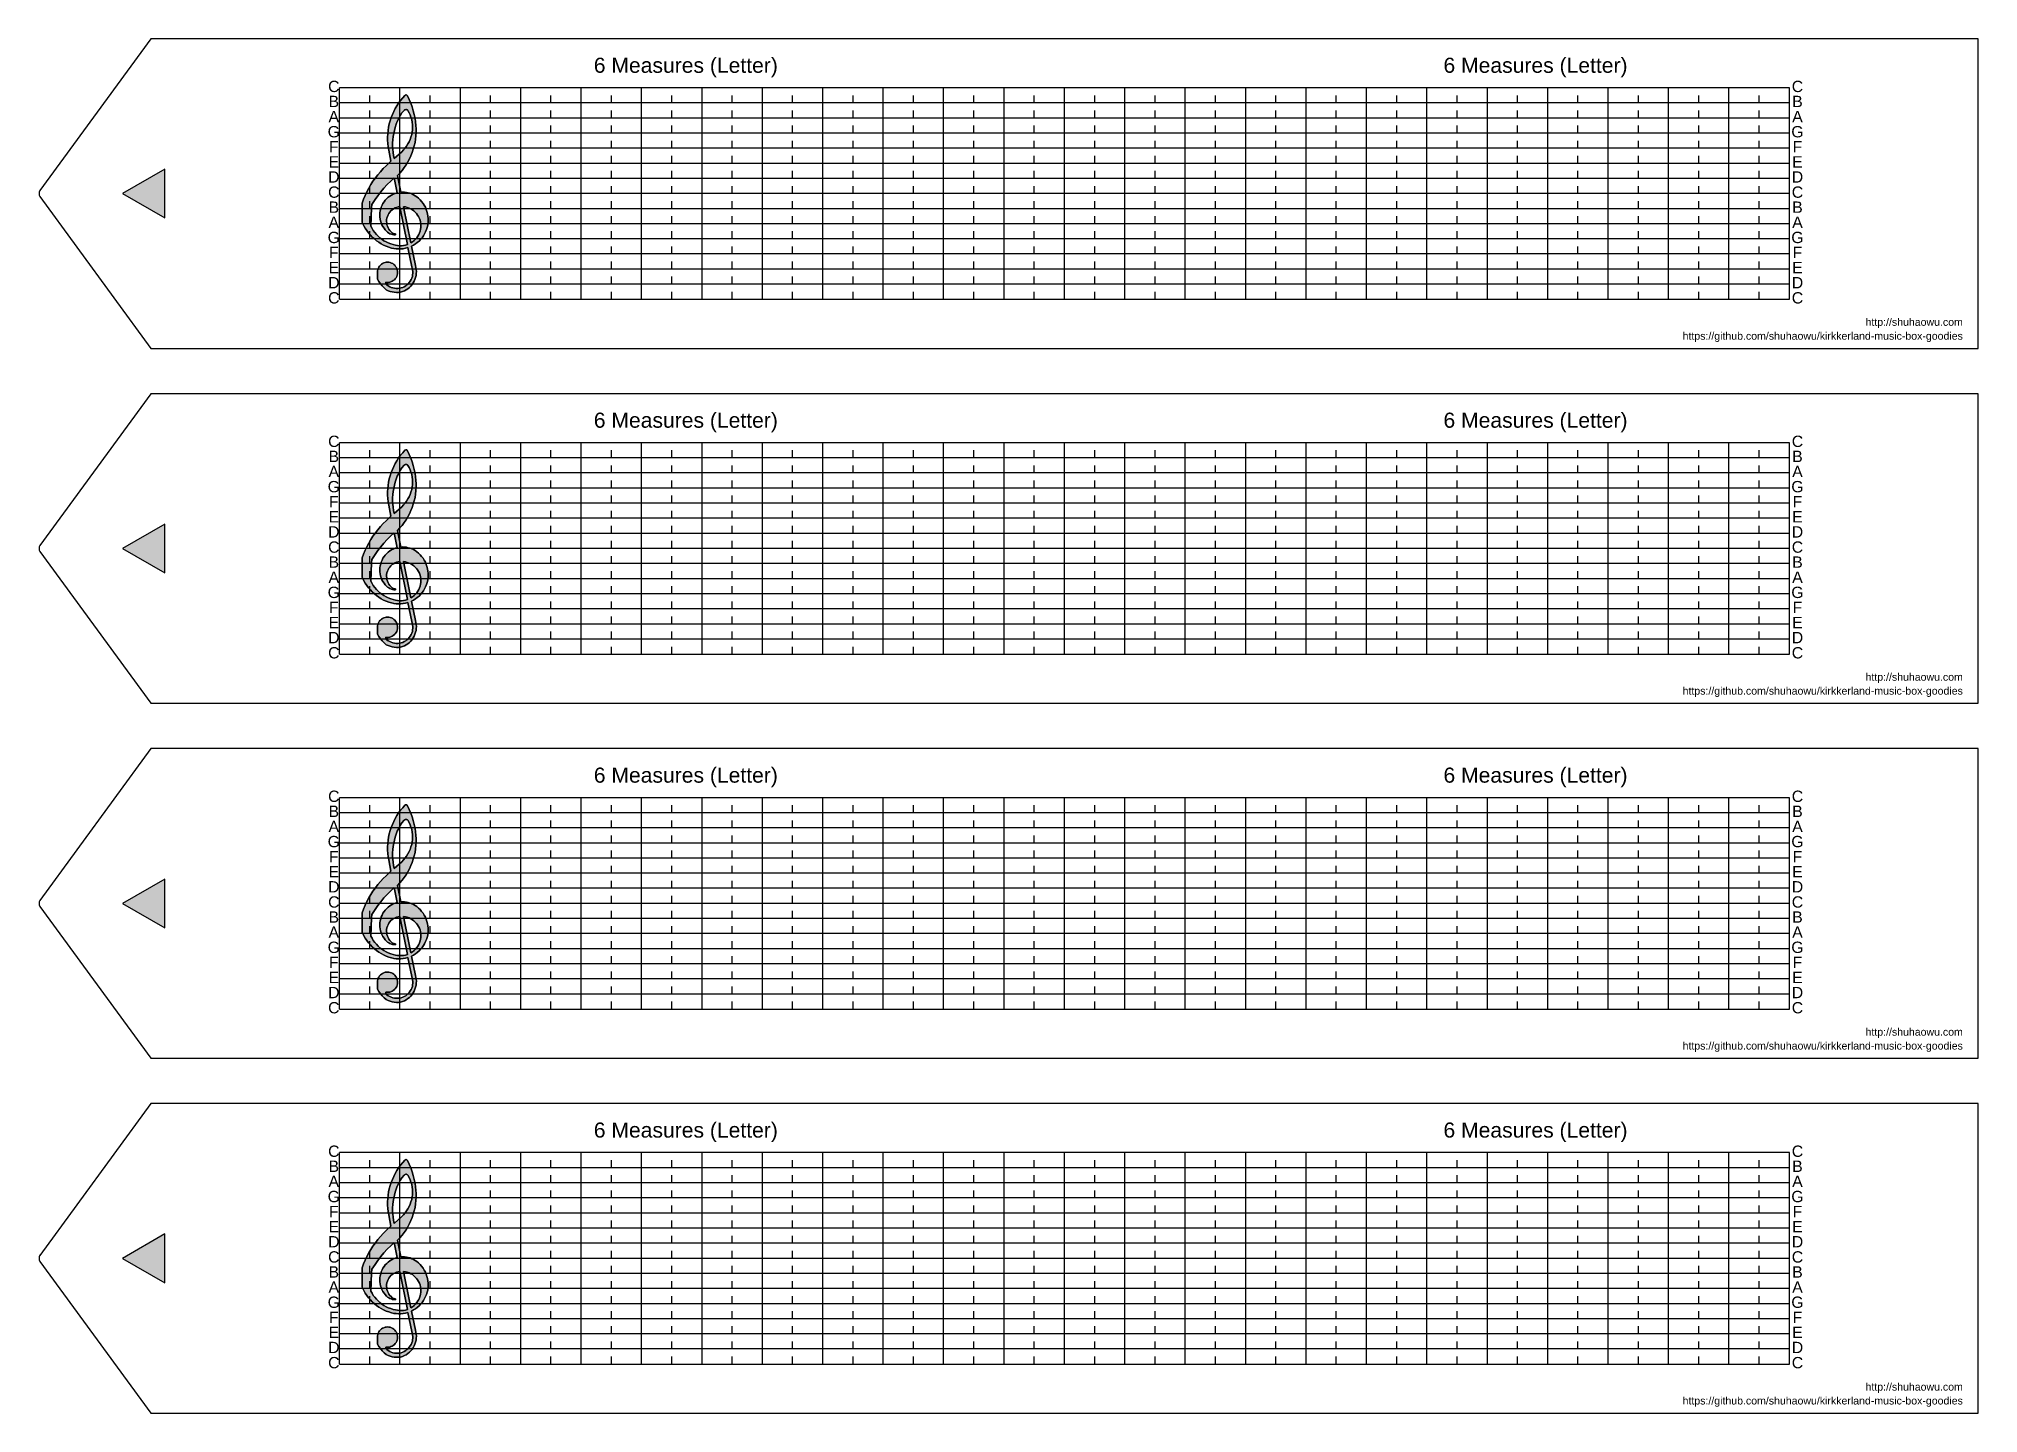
# Model space of a CAD drawing. Header units: inches. Extents: x 13 to 38.7, y 26.3 to 44.5.
import ezdxf

# ---------------------------------------------------------------- set-up
doc = ezdxf.new("R2010")
doc.units = ezdxf.units.IN
doc.header["$LTSCALE"] = 0.7
doc.header["$MEASUREMENT"] = 0
doc.linetypes.add('HIDDEN2', pattern=[0.1875, 0.125, -0.0625])
for name, color, linetype in [('8th Notes', 7, 'HIDDEN2'), ('Cleft', 7, 'Continuous'), ('Horizontal Lines', 7, 'Continuous'), ('Labels', 7, 'Continuous'), ('Quarter Notes', 7, 'Continuous')]:
    doc.layers.add(name, color=color, linetype=linetype)
doc.styles.get("Standard").update_dxf_attribs({"font": 'arial.ttf'})

# ---------------------------------------------------------------- blocks, each defined once
blk = doc.blocks.new('*U2')
at = {"layer": 'Cleft'}
h = blk.add_hatch(color=256, dxfattribs=at)
h.dxf.hatch_style = 1
h.paths.add_polyline_path([(-8.025, 0.02), (-8.05, 0.019), (-8.093, 0.239), (-8.062, 0.272), (-8.032, 0.306), (-8.005, 0.343), (-7.979, 0.38), (-7.955, 0.419), (-7.934, 0.46), (-7.914, 0.501), (-7.897, 0.543), (-7.883, 0.587), (-7.87, 0.631), (-7.86, 0.675), (-7.853, 0.721), (-7.848, 0.766), (-7.845, 0.812), (-7.845, 0.857), (-7.848, 0.903), (-7.853, 0.948), (-7.86, 0.993), (-7.871, 1.045), (-7.884, 1.097), (-7.9, 1.147), (-7.918, 1.197), (-7.938, 1.246), (-7.96, 1.294), (-7.964, 1.3), (-7.969, 1.305), (-7.976, 1.307), (-7.983, 1.307), (-7.989, 1.304), (-7.995, 1.3), (-8.024, 1.268), (-8.052, 1.234), (-8.078, 1.199), (-8.102, 1.163), (-8.124, 1.125), (-8.143, 1.086), (-8.161, 1.046), (-8.177, 1.006), (-8.19, 0.964), (-8.201, 0.922), (-8.21, 0.879), (-8.217, 0.836), (-8.221, 0.793), (-8.223, 0.749), (-8.223, 0.705), (-8.22, 0.662), (-8.215, 0.619), (-8.208, 0.576), (-8.179, 0.428), (-8.244, 0.367), (-8.282, 0.33), (-8.319, 0.29), (-8.353, 0.249), (-8.386, 0.207), (-8.418, 0.163), (-8.447, 0.118), (-8.473, 0.072), (-8.499, 0.024), (-8.521, -0.024), (-8.542, -0.074), (-8.56, -0.125), (-8.56, -0.381), (-8.537, -0.427), (-8.519, -0.46), (-8.498, -0.491), (-8.476, -0.521), (-8.452, -0.549), (-8.427, -0.576), (-8.399, -0.601), (-8.37, -0.624), (-8.34, -0.645), (-8.308, -0.665), (-8.276, -0.682), (-8.242, -0.697), (-8.207, -0.71), (-8.171, -0.721), (-8.141, -0.728), (-8.11, -0.732), (-8.078, -0.734), (-8.047, -0.734), (-8.016, -0.73), (-7.985, -0.724), (-7.954, -0.716), (-7.905, -0.968), (-7.898, -0.989), (-7.893, -1.011), (-7.89, -1.033), (-7.89, -1.055), (-7.892, -1.077), (-7.896, -1.098), (-7.903, -1.12), (-7.912, -1.14), (-7.923, -1.159), (-7.936, -1.178), (-7.95, -1.194), (-7.967, -1.209), (-7.984, -1.222), (-8.004, -1.233), (-8.024, -1.243), (-8.045, -1.249), (-8.067, -1.254), (-8.089, -1.256), (-8.111, -1.256), (-8.133, -1.254), (-8.155, -1.249), (-8.176, -1.242), (-8.196, -1.233), (-8.215, -1.222), (-8.233, -1.209), (-8.249, -1.193), (-8.249, -1.175), (-8.232, -1.177), (-8.214, -1.177), (-8.196, -1.174), (-8.18, -1.169), (-8.163, -1.162), (-8.148, -1.153), (-8.134, -1.141), (-8.122, -1.129), (-8.112, -1.114), (-8.103, -1.098), (-8.097, -1.082), (-8.093, -1.065), (-8.091, -1.047), (-8.092, -1.029), (-8.095, -1.012), (-8.1, -0.995), (-8.107, -0.979), (-8.117, -0.964), (-8.128, -0.95), (-8.141, -0.938), (-8.156, -0.928), (-8.172, -0.92), (-8.188, -0.913), (-8.206, -0.91), (-8.223, -0.908), (-8.241, -0.909), (-8.258, -0.912), (-8.275, -0.918), (-8.291, -0.926), (-8.306, -0.935), (-8.319, -0.947), (-8.331, -0.96), (-8.341, -0.975), (-8.349, -0.991), (-8.355, -1.007), (-8.358, -1.025), (-8.359, -1.043), (-8.359, -1.135), (-8.34, -1.166), (-8.319, -1.195), (-8.295, -1.223), (-8.27, -1.249), (-8.243, -1.274), (-8.217, -1.286), (-8.191, -1.295), (-8.163, -1.302), (-8.136, -1.307), (-8.107, -1.31), (-8.079, -1.31), (-8.051, -1.307), (-8.026, -1.299), (-8.001, -1.288), (-7.978, -1.276), (-7.956, -1.261), (-7.935, -1.244), (-7.916, -1.226), (-7.9, -1.205), (-7.884, -1.183), (-7.872, -1.16), (-7.861, -1.136), (-7.853, -1.11), (-7.847, -1.084), (-7.844, -1.058), (-7.843, -1.031), (-7.844, -1.005), (-7.849, -0.979), (-7.855, -0.953), (-7.906, -0.697), (-7.88, -0.683), (-7.854, -0.667), (-7.83, -0.649), (-7.807, -0.629), (-7.786, -0.607), (-7.766, -0.584), (-7.749, -0.559), (-7.733, -0.533), (-7.72, -0.506), (-7.708, -0.478), (-7.699, -0.449), (-7.693, -0.419), (-7.688, -0.389), (-7.686, -0.359), (-7.687, -0.328), (-7.689, -0.298), (-7.695, -0.268), (-7.702, -0.239), (-7.712, -0.21), (-7.724, -0.182), (-7.738, -0.155), (-7.754, -0.13), (-7.773, -0.105), (-7.793, -0.082), (-7.815, -0.061), (-7.838, -0.042), (-7.858, -0.028), (-7.88, -0.015), (-7.903, -0.004), (-7.926, 0.005), (-7.95, 0.011), (-7.975, 0.016), (-8, 0.019)])
h.paths.add_polyline_path([(-8.011, -0.174), (-7.987, -0.177), (-7.963, -0.184), (-7.94, -0.192), (-7.917, -0.203), (-7.896, -0.215), (-7.876, -0.23), (-7.858, -0.247), (-7.841, -0.265), (-7.827, -0.284), (-7.814, -0.305), (-7.803, -0.328), (-7.794, -0.351), (-7.788, -0.375), (-7.784, -0.399), (-7.783, -0.424), (-7.783, -0.449), (-7.786, -0.473), (-7.792, -0.497), (-7.8, -0.521), (-7.81, -0.543), (-7.822, -0.564), (-7.836, -0.585), (-7.853, -0.605), (-7.872, -0.623), (-7.893, -0.64), (-7.915, -0.654)], flags=16)
h.paths.add_polyline_path([(-8.061, -0.174), (-7.962, -0.676), (-7.988, -0.684), (-8.014, -0.689), (-8.041, -0.691), (-8.068, -0.691), (-8.094, -0.688), (-8.12, -0.683), (-8.152, -0.675), (-8.183, -0.666), (-8.214, -0.654), (-8.243, -0.64), (-8.272, -0.624), (-8.299, -0.606), (-8.325, -0.586), (-8.349, -0.564), (-8.372, -0.541), (-8.394, -0.516), (-8.413, -0.49), (-8.43, -0.462), (-8.446, -0.433), (-8.438, -0.191), (-8.432, -0.145), (-8.388, -0.08), (-8.352, -0.028), (-8.313, 0.023), (-8.272, 0.072), (-8.228, 0.12), (-8.183, 0.166), (-8.136, 0.209), (-8.097, 0.011), (-8.123, 0.003), (-8.148, -0.007), (-8.172, -0.019), (-8.194, -0.033), (-8.215, -0.049), (-8.235, -0.067), (-8.254, -0.087), (-8.27, -0.108), (-8.285, -0.13), (-8.297, -0.154), (-8.307, -0.179), (-8.315, -0.204), (-8.321, -0.23), (-8.325, -0.257), (-8.326, -0.283), (-8.325, -0.31), (-8.322, -0.337), (-8.316, -0.363), (-8.308, -0.388), (-8.298, -0.413), (-8.285, -0.437), (-8.271, -0.459), (-8.255, -0.48), (-8.237, -0.5), (-8.223, -0.512), (-8.208, -0.523), (-8.192, -0.531), (-8.174, -0.538), (-8.157, -0.543), (-8.139, -0.546), (-8.121, -0.547), (-8.121, -0.535), (-8.142, -0.531), (-8.154, -0.526), (-8.162, -0.521), (-8.178, -0.507), (-8.193, -0.49), (-8.206, -0.473), (-8.218, -0.453), (-8.226, -0.433), (-8.233, -0.412), (-8.236, -0.39), (-8.238, -0.367), (-8.237, -0.345), (-8.233, -0.324), (-8.226, -0.302), (-8.218, -0.282), (-8.207, -0.262), (-8.194, -0.245), (-8.179, -0.228), (-8.163, -0.214), (-8.144, -0.201), (-8.125, -0.191), (-8.104, -0.183), (-8.083, -0.177)], flags=16)
h.paths.add_polyline_path([(-8.137, 0.463), (-8.145, 0.504), (-8.152, 0.546), (-8.155, 0.588), (-8.157, 0.629), (-8.157, 0.671), (-8.155, 0.713), (-8.15, 0.755), (-8.143, 0.796), (-8.134, 0.837), (-8.123, 0.877), (-8.11, 0.917), (-8.095, 0.956), (-8.077, 0.994), (-8.058, 1.031), (-8.037, 1.067), (-8, 1.107), (-7.987, 1.113), (-7.971, 1.113), (-7.956, 1.104), (-7.938, 1.071), (-7.925, 1.041), (-7.914, 1.01), (-7.905, 0.978), (-7.898, 0.945), (-7.895, 0.912), (-7.893, 0.879), (-7.895, 0.846), (-7.898, 0.812), (-7.905, 0.78), (-7.914, 0.748), (-7.925, 0.716), (-7.938, 0.686), (-7.954, 0.657), (-7.972, 0.628), (-7.992, 0.602), (-8.014, 0.577), (-8.037, 0.553)], flags=16)
at = {"layer": 'Labels'}
h = blk.add_hatch(color=256, dxfattribs=at)
h.dxf.hatch_style = 1
h.paths.add_polyline_path([(-11.173, 0.323), (-11.733, 0), (-11.173, -0.323)])
for p, q in [((-11.36, 2.05), (-12.83, 0.04)), ((12.84, 2.05), (-11.36, 2.05)), ((12.84, -2.05), (12.84, 2.05)), ((-12.83, -0.04), (-11.36, -2.05)), ((-11.36, -2.05), (12.84, -2.05))]:
    blk.add_line(p, q)
blk.add_arc((-12.751, 0), 0.0889, 153, 207)
at = {"layer": '8th Notes'}
for p, q in [((-8.46, -1.4), (-8.46, 1.4)), ((-7.66, -1.4), (-7.66, 1.4)), ((-6.86, -1.4), (-6.86, 1.4)), ((-6.06, -1.4), (-6.06, 1.4)), ((-5.26, -1.4), (-5.26, 1.4)), ((-4.46, -1.4), (-4.46, 1.4)), ((-3.66, -1.4), (-3.66, 1.4)), ((-2.86, -1.4), (-2.86, 1.4)), ((-2.06, -1.4), (-2.06, 1.4)), ((-1.26, -1.4), (-1.26, 1.4)), ((-0.46, -1.4), (-0.46, 1.4)), ((0.34, -1.4), (0.34, 1.4)), ((1.14, -1.4), (1.14, 1.4)), ((1.94, -1.4), (1.94, 1.4)), ((2.74, -1.4), (2.74, 1.4)), ((3.54, -1.4), (3.54, 1.4)), ((4.34, -1.4), (4.34, 1.4)), ((5.14, -1.4), (5.14, 1.4)), ((5.94, -1.4), (5.94, 1.4)), ((6.74, -1.4), (6.74, 1.4)), ((6.74, -1.4), (6.74, 1.4)), ((7.54, -1.4), (7.54, 1.4)), ((8.34, -1.4), (8.34, 1.4)), ((9.14, -1.4), (9.14, 1.4)), ((9.94, -1.4), (9.94, 1.4))]:
    blk.add_line(p, q, dxfattribs=at)
at = {"layer": 'Cleft', "flags": 128}
for points in [[(-7.96, 1.294), (-7.964, 1.3), (-7.969, 1.305), (-7.976, 1.307), (-7.983, 1.307), (-7.989, 1.304), (-7.995, 1.3), (-8.024, 1.268), (-8.052, 1.234), (-8.078, 1.199), (-8.102, 1.163), (-8.124, 1.125), (-8.143, 1.086), (-8.161, 1.046), (-8.177, 1.006), (-8.19, 0.964), (-8.201, 0.922), (-8.21, 0.879), (-8.217, 0.836), (-8.221, 0.793), (-8.223, 0.749), (-8.223, 0.705), (-8.22, 0.662), (-8.215, 0.619), (-8.208, 0.576), (-8.179, 0.428), (-8.244, 0.367), (-8.282, 0.33), (-8.319, 0.29), (-8.353, 0.249), (-8.386, 0.207), (-8.418, 0.163), (-8.447, 0.118), (-8.473, 0.072), (-8.499, 0.024), (-8.521, -0.024), (-8.542, -0.074), (-8.56, -0.125), (-8.56, -0.381), (-8.537, -0.427), (-8.519, -0.46), (-8.498, -0.491), (-8.476, -0.521), (-8.452, -0.549), (-8.427, -0.576), (-8.399, -0.601), (-8.37, -0.624), (-8.34, -0.645), (-8.308, -0.665), (-8.276, -0.682), (-8.242, -0.697), (-8.207, -0.71), (-8.171, -0.721), (-8.141, -0.728), (-8.11, -0.732), (-8.078, -0.734), (-8.047, -0.734), (-8.016, -0.73), (-7.985, -0.724), (-7.954, -0.716), (-7.905, -0.968), (-7.954, -0.716), (-7.985, -0.724), (-8.016, -0.73), (-8.047, -0.734), (-8.078, -0.734), (-8.11, -0.732), (-8.141, -0.728), (-8.171, -0.721), (-8.207, -0.71), (-8.242, -0.697), (-8.276, -0.682), (-8.308, -0.665), (-8.34, -0.645), (-8.37, -0.624), (-8.399, -0.601), (-8.427, -0.576), (-8.452, -0.549), (-8.476, -0.521), (-8.498, -0.491), (-8.519, -0.46), (-8.537, -0.427), (-8.56, -0.381), (-8.56, -0.125), (-8.542, -0.074), (-8.521, -0.024), (-8.499, 0.024), (-8.473, 0.072), (-8.447, 0.118), (-8.418, 0.163), (-8.386, 0.207), (-8.353, 0.249), (-8.319, 0.29), (-8.282, 0.33), (-8.244, 0.367), (-8.179, 0.428), (-8.208, 0.576), (-8.215, 0.619), (-8.22, 0.662), (-8.223, 0.705), (-8.223, 0.749), (-8.221, 0.793), (-8.217, 0.836), (-8.21, 0.879), (-8.201, 0.922), (-8.19, 0.964), (-8.177, 1.006), (-8.161, 1.046), (-8.143, 1.086), (-8.124, 1.125), (-8.102, 1.163), (-8.078, 1.199), (-8.052, 1.234), (-8.024, 1.268), (-7.995, 1.3), (-7.989, 1.304), (-7.983, 1.307), (-7.976, 1.307), (-7.969, 1.305), (-7.964, 1.3), (-7.96, 1.294), (-7.938, 1.246), (-7.918, 1.197), (-7.9, 1.147), (-7.884, 1.097), (-7.871, 1.045), (-7.86, 0.993), (-7.853, 0.948), (-7.848, 0.903), (-7.845, 0.857), (-7.845, 0.812), (-7.848, 0.766), (-7.853, 0.721), (-7.86, 0.675), (-7.87, 0.631), (-7.883, 0.587), (-7.897, 0.543), (-7.914, 0.501), (-7.934, 0.46), (-7.955, 0.419), (-7.979, 0.38), (-8.005, 0.343), (-8.032, 0.306), (-8.062, 0.272), (-8.093, 0.239), (-8.05, 0.019), (-8.025, 0.02), (-8, 0.019), (-7.975, 0.016), (-7.95, 0.011), (-7.926, 0.005), (-7.903, -0.004), (-7.88, -0.015), (-7.858, -0.028), (-7.838, -0.042), (-7.815, -0.061), (-7.793, -0.082), (-7.773, -0.105), (-7.754, -0.13), (-7.738, -0.155), (-7.724, -0.182), (-7.712, -0.21), (-7.702, -0.239), (-7.695, -0.268), (-7.689, -0.298), (-7.687, -0.328), (-7.686, -0.359), (-7.688, -0.389), (-7.693, -0.419), (-7.699, -0.449), (-7.708, -0.478), (-7.72, -0.506), (-7.733, -0.533), (-7.749, -0.559), (-7.766, -0.584), (-7.786, -0.607), (-7.807, -0.629), (-7.83, -0.649), (-7.854, -0.667), (-7.88, -0.683), (-7.906, -0.697), (-7.855, -0.953), (-7.849, -0.979), (-7.844, -1.005), (-7.843, -1.031), (-7.844, -1.058), (-7.847, -1.084), (-7.853, -1.11), (-7.861, -1.136), (-7.872, -1.16), (-7.884, -1.183), (-7.9, -1.205), (-7.916, -1.226), (-7.935, -1.244), (-7.956, -1.261), (-7.978, -1.276), (-8.001, -1.288), (-8.026, -1.299), (-8.051, -1.307), (-8.079, -1.31), (-8.107, -1.31), (-8.136, -1.307), (-8.163, -1.302), (-8.191, -1.295), (-8.217, -1.286), (-8.243, -1.274), (-8.27, -1.249), (-8.295, -1.223), (-8.319, -1.195), (-8.34, -1.166), (-8.359, -1.135), (-8.359, -1.043), (-8.358, -1.025), (-8.355, -1.007), (-8.349, -0.991), (-8.341, -0.975), (-8.331, -0.96), (-8.319, -0.947), (-8.306, -0.935), (-8.291, -0.926), (-8.275, -0.918), (-8.258, -0.912), (-8.241, -0.909), (-8.223, -0.908), (-8.206, -0.91), (-8.188, -0.913), (-8.172, -0.92), (-8.156, -0.928), (-8.141, -0.938), (-8.128, -0.95), (-8.117, -0.964), (-8.107, -0.979), (-8.1, -0.995), (-8.095, -1.012), (-8.092, -1.029), (-8.091, -1.047), (-8.093, -1.065), (-8.097, -1.082), (-8.103, -1.098), (-8.112, -1.114), (-8.122, -1.129), (-8.134, -1.141), (-8.148, -1.153), (-8.163, -1.162), (-8.18, -1.169), (-8.196, -1.174), (-8.214, -1.177), (-8.232, -1.177), (-8.249, -1.175), (-8.249, -1.193), (-8.233, -1.209), (-8.215, -1.222), (-8.196, -1.233), (-8.176, -1.242), (-8.155, -1.249), (-8.133, -1.254), (-8.111, -1.256), (-8.089, -1.256), (-8.067, -1.254), (-8.045, -1.249), (-8.024, -1.243), (-8.004, -1.233), (-7.984, -1.222), (-7.967, -1.209), (-7.95, -1.194), (-7.936, -1.178), (-7.923, -1.159), (-7.912, -1.14), (-7.903, -1.12), (-7.896, -1.098), (-7.892, -1.077), (-7.89, -1.055), (-7.89, -1.033), (-7.893, -1.011), (-7.898, -0.989), (-7.905, -0.968), (-7.898, -0.989), (-7.893, -1.011), (-7.89, -1.033), (-7.89, -1.055), (-7.892, -1.077), (-7.896, -1.098), (-7.903, -1.12), (-7.912, -1.14), (-7.923, -1.159), (-7.936, -1.178), (-7.95, -1.194), (-7.967, -1.209), (-7.984, -1.222), (-8.004, -1.233), (-8.024, -1.243), (-8.045, -1.249), (-8.067, -1.254), (-8.089, -1.256), (-8.111, -1.256), (-8.133, -1.254), (-8.155, -1.249), (-8.176, -1.242), (-8.196, -1.233), (-8.215, -1.222), (-8.233, -1.209), (-8.249, -1.193), (-8.249, -1.175), (-8.232, -1.177), (-8.214, -1.177), (-8.196, -1.174), (-8.18, -1.169), (-8.163, -1.162), (-8.148, -1.153), (-8.134, -1.141), (-8.122, -1.129), (-8.112, -1.114), (-8.103, -1.098), (-8.097, -1.082), (-8.093, -1.065), (-8.091, -1.047), (-8.092, -1.029), (-8.095, -1.012), (-8.1, -0.995), (-8.107, -0.979), (-8.117, -0.964), (-8.128, -0.95), (-8.141, -0.938), (-8.156, -0.928), (-8.172, -0.92), (-8.188, -0.913), (-8.206, -0.91), (-8.223, -0.908), (-8.241, -0.909), (-8.258, -0.912), (-8.275, -0.918), (-8.291, -0.926), (-8.306, -0.935), (-8.319, -0.947), (-8.331, -0.96), (-8.341, -0.975), (-8.349, -0.991), (-8.355, -1.007), (-8.358, -1.025), (-8.359, -1.043), (-8.359, -1.135), (-8.34, -1.166), (-8.319, -1.195), (-8.295, -1.223), (-8.27, -1.249), (-8.243, -1.274), (-8.217, -1.286), (-8.191, -1.295), (-8.163, -1.302), (-8.136, -1.307), (-8.107, -1.31), (-8.079, -1.31), (-8.051, -1.307), (-8.026, -1.299), (-8.001, -1.288), (-7.978, -1.276), (-7.956, -1.261), (-7.935, -1.244), (-7.916, -1.226), (-7.9, -1.205), (-7.884, -1.183), (-7.872, -1.16), (-7.861, -1.136), (-7.853, -1.11), (-7.847, -1.084), (-7.844, -1.058), (-7.843, -1.031), (-7.844, -1.005), (-7.849, -0.979), (-7.855, -0.953), (-7.906, -0.697), (-7.88, -0.683), (-7.854, -0.667), (-7.83, -0.649), (-7.807, -0.629), (-7.786, -0.607), (-7.766, -0.584), (-7.749, -0.559), (-7.733, -0.533), (-7.72, -0.506), (-7.708, -0.478), (-7.699, -0.449), (-7.693, -0.419), (-7.688, -0.389), (-7.686, -0.359), (-7.687, -0.328), (-7.689, -0.298), (-7.695, -0.268), (-7.702, -0.239), (-7.712, -0.21), (-7.724, -0.182), (-7.738, -0.155), (-7.754, -0.13), (-7.773, -0.105), (-7.793, -0.082), (-7.815, -0.061), (-7.838, -0.042), (-7.858, -0.028), (-7.88, -0.015), (-7.903, -0.004), (-7.926, 0.005), (-7.95, 0.011), (-7.975, 0.016), (-8, 0.019), (-8.025, 0.02), (-8.05, 0.019), (-8.093, 0.239), (-8.062, 0.272), (-8.032, 0.306), (-8.005, 0.343), (-7.979, 0.38), (-7.955, 0.419), (-7.934, 0.46), (-7.914, 0.501), (-7.897, 0.543), (-7.883, 0.587), (-7.87, 0.631), (-7.86, 0.675), (-7.853, 0.721), (-7.848, 0.766), (-7.845, 0.812), (-7.845, 0.857), (-7.848, 0.903), (-7.853, 0.948), (-7.86, 0.993), (-7.871, 1.045), (-7.884, 1.097), (-7.9, 1.147), (-7.918, 1.197), (-7.938, 1.246)], [(-8.037, 0.553), (-8.014, 0.577), (-7.992, 0.602), (-7.972, 0.628), (-7.954, 0.657), (-7.938, 0.686), (-7.925, 0.716), (-7.914, 0.748), (-7.905, 0.78), (-7.898, 0.812), (-7.895, 0.846), (-7.893, 0.879), (-7.895, 0.912), (-7.898, 0.945), (-7.905, 0.978), (-7.914, 1.01), (-7.925, 1.041), (-7.938, 1.071), (-7.954, 1.101), (-7.96, 1.107), (-7.967, 1.111), (-7.975, 1.113), (-7.983, 1.113), (-7.991, 1.111), (-7.999, 1.107), (-8.005, 1.102), (-8.037, 1.067), (-8.058, 1.031), (-8.077, 0.994), (-8.095, 0.956), (-8.11, 0.917), (-8.123, 0.877), (-8.134, 0.837), (-8.143, 0.796), (-8.15, 0.755), (-8.155, 0.713), (-8.157, 0.671), (-8.157, 0.629), (-8.155, 0.588), (-8.152, 0.546), (-8.145, 0.504), (-8.137, 0.463)], [(-8.037, 0.553), (-8.137, 0.463), (-8.145, 0.504), (-8.152, 0.546), (-8.155, 0.588), (-8.157, 0.629), (-8.157, 0.671), (-8.155, 0.713), (-8.15, 0.755), (-8.143, 0.796), (-8.134, 0.837), (-8.123, 0.877), (-8.11, 0.917), (-8.095, 0.956), (-8.077, 0.994), (-8.058, 1.031), (-8.037, 1.067), (-8.005, 1.102), (-7.999, 1.107), (-7.991, 1.111), (-7.983, 1.113), (-7.975, 1.113), (-7.967, 1.111), (-7.96, 1.107), (-7.954, 1.101), (-7.938, 1.071), (-7.925, 1.041), (-7.914, 1.01), (-7.905, 0.978), (-7.898, 0.945), (-7.895, 0.912), (-7.893, 0.879), (-7.895, 0.846), (-7.898, 0.812), (-7.905, 0.78), (-7.914, 0.748), (-7.925, 0.716), (-7.938, 0.686), (-7.954, 0.657), (-7.972, 0.628), (-7.992, 0.602), (-8.014, 0.577)], [(-8.388, -0.08), (-8.352, -0.028), (-8.313, 0.023), (-8.272, 0.072), (-8.228, 0.12), (-8.183, 0.166), (-8.136, 0.209), (-8.183, 0.166), (-8.228, 0.12), (-8.272, 0.072), (-8.313, 0.023), (-8.352, -0.028)], [(-8.097, 0.011), (-8.123, 0.003), (-8.148, -0.007), (-8.172, -0.019), (-8.194, -0.033), (-8.215, -0.049), (-8.235, -0.067), (-8.254, -0.087), (-8.27, -0.108), (-8.285, -0.13), (-8.297, -0.154), (-8.307, -0.179), (-8.315, -0.204), (-8.321, -0.23), (-8.325, -0.257), (-8.326, -0.283), (-8.325, -0.31), (-8.322, -0.337), (-8.316, -0.363), (-8.308, -0.388), (-8.298, -0.413), (-8.285, -0.437), (-8.271, -0.459), (-8.255, -0.48), (-8.237, -0.5), (-8.223, -0.512), (-8.208, -0.523), (-8.192, -0.531), (-8.174, -0.538), (-8.157, -0.543), (-8.139, -0.546), (-8.121, -0.547), (-8.121, -0.535), (-8.136, -0.532), (-8.121, -0.535), (-8.121, -0.547), (-8.139, -0.546), (-8.157, -0.543), (-8.174, -0.538), (-8.192, -0.531), (-8.208, -0.523), (-8.223, -0.512), (-8.237, -0.5), (-8.255, -0.48), (-8.271, -0.459), (-8.285, -0.437), (-8.298, -0.413), (-8.308, -0.388), (-8.316, -0.363), (-8.322, -0.337), (-8.325, -0.31), (-8.326, -0.283), (-8.325, -0.257), (-8.321, -0.23), (-8.315, -0.204), (-8.307, -0.179), (-8.297, -0.154), (-8.285, -0.13), (-8.27, -0.108), (-8.254, -0.087), (-8.235, -0.067), (-8.215, -0.049), (-8.194, -0.033), (-8.172, -0.019), (-8.148, -0.007), (-8.123, 0.003), (-8.097, 0.011), (-8.136, 0.209)], [(-8.388, -0.08), (-8.432, -0.145), (-8.438, -0.191), (-8.446, -0.433), (-8.43, -0.462), (-8.413, -0.49), (-8.394, -0.516), (-8.372, -0.541), (-8.349, -0.564), (-8.325, -0.586), (-8.299, -0.606), (-8.272, -0.624), (-8.243, -0.64), (-8.214, -0.654), (-8.183, -0.666), (-8.152, -0.675), (-8.12, -0.683), (-8.094, -0.688), (-8.068, -0.691), (-8.041, -0.691), (-8.014, -0.689), (-7.988, -0.684), (-7.962, -0.676), (-8.061, -0.174), (-8.083, -0.177), (-8.104, -0.183), (-8.125, -0.191), (-8.144, -0.201), (-8.163, -0.214), (-8.179, -0.228), (-8.194, -0.245), (-8.207, -0.262), (-8.218, -0.282), (-8.226, -0.302), (-8.233, -0.324), (-8.237, -0.345), (-8.238, -0.367), (-8.236, -0.39), (-8.233, -0.412), (-8.226, -0.433), (-8.218, -0.453), (-8.206, -0.473), (-8.193, -0.49), (-8.178, -0.507), (-8.162, -0.521), (-8.178, -0.507), (-8.193, -0.49), (-8.206, -0.473), (-8.218, -0.453), (-8.226, -0.433), (-8.233, -0.412), (-8.236, -0.39), (-8.238, -0.367), (-8.237, -0.345), (-8.233, -0.324), (-8.226, -0.302), (-8.218, -0.282), (-8.207, -0.262), (-8.194, -0.245), (-8.179, -0.228), (-8.163, -0.214), (-8.144, -0.201), (-8.125, -0.191), (-8.104, -0.183), (-8.083, -0.177), (-8.061, -0.174), (-7.962, -0.676), (-7.988, -0.684), (-8.014, -0.689), (-8.041, -0.691), (-8.068, -0.691), (-8.094, -0.688), (-8.12, -0.683), (-8.152, -0.675), (-8.183, -0.666), (-8.214, -0.654), (-8.243, -0.64), (-8.272, -0.624), (-8.299, -0.606), (-8.325, -0.586), (-8.349, -0.564), (-8.372, -0.541), (-8.394, -0.516), (-8.413, -0.49), (-8.43, -0.462), (-8.446, -0.433), (-8.438, -0.191), (-8.432, -0.145)], [(-8.011, -0.174), (-7.915, -0.654), (-8.011, -0.174), (-7.987, -0.177), (-7.963, -0.184), (-7.94, -0.192), (-7.917, -0.203), (-7.896, -0.215), (-7.876, -0.23), (-7.858, -0.247), (-7.841, -0.265), (-7.827, -0.284), (-7.814, -0.305), (-7.803, -0.328), (-7.794, -0.351), (-7.788, -0.375), (-7.784, -0.399), (-7.783, -0.424), (-7.783, -0.449), (-7.786, -0.473), (-7.792, -0.497), (-7.8, -0.521), (-7.81, -0.543), (-7.822, -0.564), (-7.836, -0.585), (-7.822, -0.564), (-7.81, -0.543), (-7.8, -0.521), (-7.792, -0.497), (-7.786, -0.473), (-7.783, -0.449), (-7.783, -0.424), (-7.784, -0.399), (-7.788, -0.375), (-7.794, -0.351), (-7.803, -0.328), (-7.814, -0.305), (-7.827, -0.284), (-7.841, -0.265), (-7.858, -0.247), (-7.876, -0.23), (-7.896, -0.215), (-7.917, -0.203), (-7.94, -0.192), (-7.963, -0.184), (-7.987, -0.177)], [(-8.136, -0.532), (-8.145, -0.53), (-8.154, -0.526), (-8.162, -0.521), (-8.154, -0.526), (-8.145, -0.53)], [(-7.836, -0.585), (-7.853, -0.605), (-7.872, -0.623), (-7.893, -0.64), (-7.915, -0.654), (-7.893, -0.64), (-7.872, -0.623), (-7.853, -0.605)]]:
    blk.add_lwpolyline(points, close=True, dxfattribs=at)
at = {"layer": 'Horizontal Lines'}
for p, q in [((-8.86, -1.4), (-8.86, 1.4)), ((10.34, 1.4), (-8.86, 1.4)), ((1.54, -1.4), (1.54, 1.4)), ((3.14, -1.4), (3.14, 1.4)), ((3.94, -1.4), (3.94, 1.4)), ((4.74, -1.4), (4.74, 1.4)), ((6.34, -1.4), (6.34, 1.4)), ((7.14, -1.4), (7.14, 1.4)), ((7.94, -1.4), (7.94, 1.4)), ((9.54, -1.4), (9.54, 1.4)), ((10.34, -1.4), (10.34, 1.4)), ((10.34, 1.2), (-8.86, 1.2)), ((10.34, 1), (-8.86, 1)), ((10.34, 0.8), (-8.86, 0.8)), ((10.34, 0.6), (-8.86, 0.6)), ((10.34, 0.4), (-8.86, 0.4)), ((10.34, 0.2), (-8.86, 0.2)), ((10.34, 0), (-8.86, 0)), ((10.34, -0.2), (-8.86, -0.2)), ((10.34, -0.4), (-8.86, -0.4)), ((10.34, -0.6), (-8.86, -0.6)), ((10.34, -0.8), (-8.86, -0.8)), ((10.34, -1), (-8.86, -1)), ((10.34, -1.2), (-8.86, -1.2)), ((-8.86, -1.4), (10.34, -1.4))]:
    blk.add_line(p, q, dxfattribs=at)
at = {"layer": 'Labels'}
blk.add_lwpolyline([(-11.173, 0.323), (-11.733, 0), (-11.173, -0.323)], close=True, dxfattribs=at)
at = {"layer": 'Quarter Notes'}
for p, q in [((-8.06, -1.4), (-8.06, 1.4)), ((-7.26, -1.4), (-7.26, 1.4)), ((-6.46, -1.4), (-6.46, 1.4)), ((-5.66, -1.4), (-5.66, 1.4)), ((-4.86, -1.4), (-4.86, 1.4)), ((-4.06, -1.4), (-4.06, 1.4)), ((-3.26, -1.4), (-3.26, 1.4)), ((-2.46, -1.4), (-2.46, 1.4)), ((-1.66, -1.4), (-1.66, 1.4)), ((-0.86, -1.4), (-0.86, 1.4)), ((-0.06, -1.4), (-0.06, 1.4)), ((0.74, -1.4), (0.74, 1.4)), ((2.34, -1.4), (2.34, 1.4)), ((5.54, -1.4), (5.54, 1.4)), ((8.74, -1.4), (8.74, 1.4))]:
    blk.add_line(p, q, dxfattribs=at)
at = {"layer": 'Labels'}
for s, width, insert, char_height, attachment_point in [('\\A1;{\\H1x;6 Measures (Letter)}', 2.57725, (-5.493, 1.799), 0.2, 1), ('\\A1;{\\H1x;6 Measures (Letter)}', 2.57725, (5.759, 1.799), 0.2, 1), ('C', 0.15, (-8.936, 1.418), 0.15, 5), ('B', 0.15, (-8.936, 1.22), 0.15, 5), ('C', 0.15, (10.447, 1.418), 0.15, 5), ('B', 0.15, (10.447, 1.22), 0.15, 5), ('A', 0.15, (-8.936, 1.02), 0.15, 5), ('A', 0.15, (10.447, 1.02), 0.15, 5), ('G', 0.15, (-8.936, 0.818), 0.15, 5), ('G', 0.15, (10.447, 0.818), 0.15, 5), ('F', 0.15, (-8.936, 0.62), 0.15, 5), ('F', 0.15, (10.447, 0.62), 0.15, 5), ('D', 0.15, (-8.936, 0.22), 0.15, 5), ('E', 0.15, (-8.936, 0.42), 0.15, 5), ('D', 0.15, (10.447, 0.22), 0.15, 5), ('E', 0.15, (10.447, 0.42), 0.15, 5), ('C', 0.15, (-8.936, 0.018), 0.15, 5), ('C', 0.15, (10.447, 0.018), 0.15, 5), ('B', 0.15, (-8.936, -0.18), 0.15, 5), ('B', 0.15, (10.447, -0.18), 0.15, 5), ('G', 0.15, (-8.936, -0.582), 0.15, 5), ('A', 0.15, (-8.936, -0.38), 0.15, 5), ('G', 0.15, (10.447, -0.582), 0.15, 5), ('A', 0.15, (10.447, -0.38), 0.15, 5), ('F', 0.15, (-8.936, -0.78), 0.15, 5), ('F', 0.15, (10.447, -0.78), 0.15, 5), ('E', 0.15, (-8.936, -0.98), 0.15, 5), ('E', 0.15, (10.447, -0.98), 0.15, 5), ('D', 0.15, (-8.936, -1.18), 0.15, 5), ('D', 0.15, (10.447, -1.18), 0.15, 5), ('C', 0.15, (-8.936, -1.382), 0.15, 5), ('C', 0.15, (10.447, -1.382), 0.15, 5), ('http://shuhaowu.com', 1.16376, (12.637, -1.651), 0.1, 3), ('https://github.com/shuhaowu/kirkkerland-music-box-goodies', 1.16376, (12.637, -1.835), 0.1, 3)]:
    blk.add_mtext_dynamic_manual_height_columns(s, width=width, gutter_width=1, heights=[0], dxfattribs=dict(at, insert=insert, char_height=char_height, attachment_point=attachment_point))
blk = doc.blocks.new('*U3')
at = {"color": 0, "linetype": 'ByBlock', "lineweight": -2, "transparency": 16777216}
for p in [(0, 14.1), (0, 9.4), (0, 4.7), (0, 0)]:
    blk.add_blockref('*U2', p, dxfattribs=at)

msp = doc.modelspace()

# ---------------------------------------------------------------- block references
msp.add_blockref('*U3', (25.818, 28.379))

doc.saveas('drawing.dxf')
